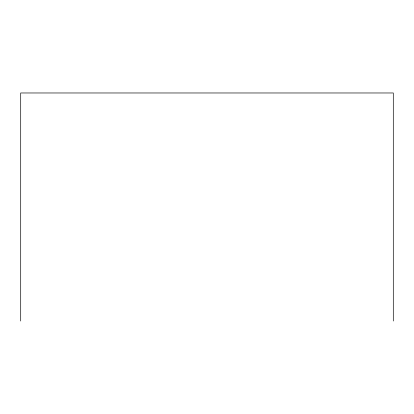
<?xml version="1.0" encoding="UTF-8"?>
<svg xmlns="http://www.w3.org/2000/svg" width="414" height="414" viewBox="0 0 414 414"><rect width="100%" height="100%" fill="white"/><g stroke="black" fill="none" stroke-linecap="round" stroke-linejoin="round"><path stroke-width="0.62" d="M393.3 321.026L393.3 92.974L20.7 92.974L20.7 321.026"/></g></svg>
